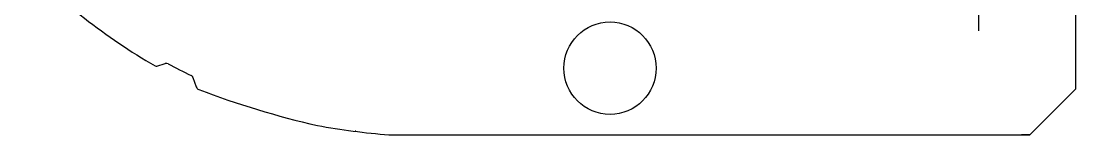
# Model space of a CAD drawing. Header units: millimetres. Extents: x 150937 to 394412, y 327166 to 584759.
# Drawn here: x 241601.3 to 241829.9, y 485853.9 to 485878.6 of the extents above; entities that cross this region are included whole.
import ezdxf

# ---------------------------------------------------------------- set-up
doc = ezdxf.new("R2010")
doc.units = ezdxf.units.MM
doc.linetypes.add('CENTER', pattern=[50.8, 31.75, -6.35, 6.35, -6.35])

msp = doc.modelspace()

# ---------------------------------------------------------------- linework, layer by layer
at = {"color": 1}
for p, q in [((241829.916, 485863.942), (241829.916, 486092.312)), ((241630.728, 485868.82), (241632.541, 485869.38)), ((241638.54, 485866.345), (241639.259, 485864.336)), ((241819.916, 485853.942), (241829.916, 485863.942)), ((241681.025, 485853.942), (241819.916, 485853.942)), ((241819.916, 485853.942), (241818.116, 485853.942))]:
    msp.add_line(p, q, dxfattribs=at)
at = {"color": 5, "linetype": 'CENTER', "ltscale": 0.3}
msp.add_line((241808.876, 485876.442), (241808.876, 485891.442), dxfattribs=at)
at = {"color": 1}
msp.add_circle((241728.936, 485868.38), 10, dxfattribs=at)
msp.add_circle((241728.936, 485868.38), 10, dxfattribs=at)
for centre, radius, start, end in [((241696.488, 485983.33), 132.21, 223.93589, 239.9733), ((241630.58, 485869.297), 0.5, 239.9733, 287.16248), ((241632.772, 485868.633), 0.781, 61.87587, 107.16248), ((241690.587, 485976.802), 121.869, 241.87587, 244.50855), ((241637.801, 485866.092), 0.781, 19.22194, 64.50855), ((241640.201, 485864.673), 1, 199.68968, 245.99351), ((241708.706, 486044.98), 193.881, 249.17989, 257.12565), ((241694.675, 486018.497), 165.12, 259.8254, 265.25828), ((241673.783, 485854.529), 0.2, 82.09995, 112.8264)]:
    msp.add_arc(centre, radius, start, end, dxfattribs=at)

doc.saveas('drawing.dxf')
